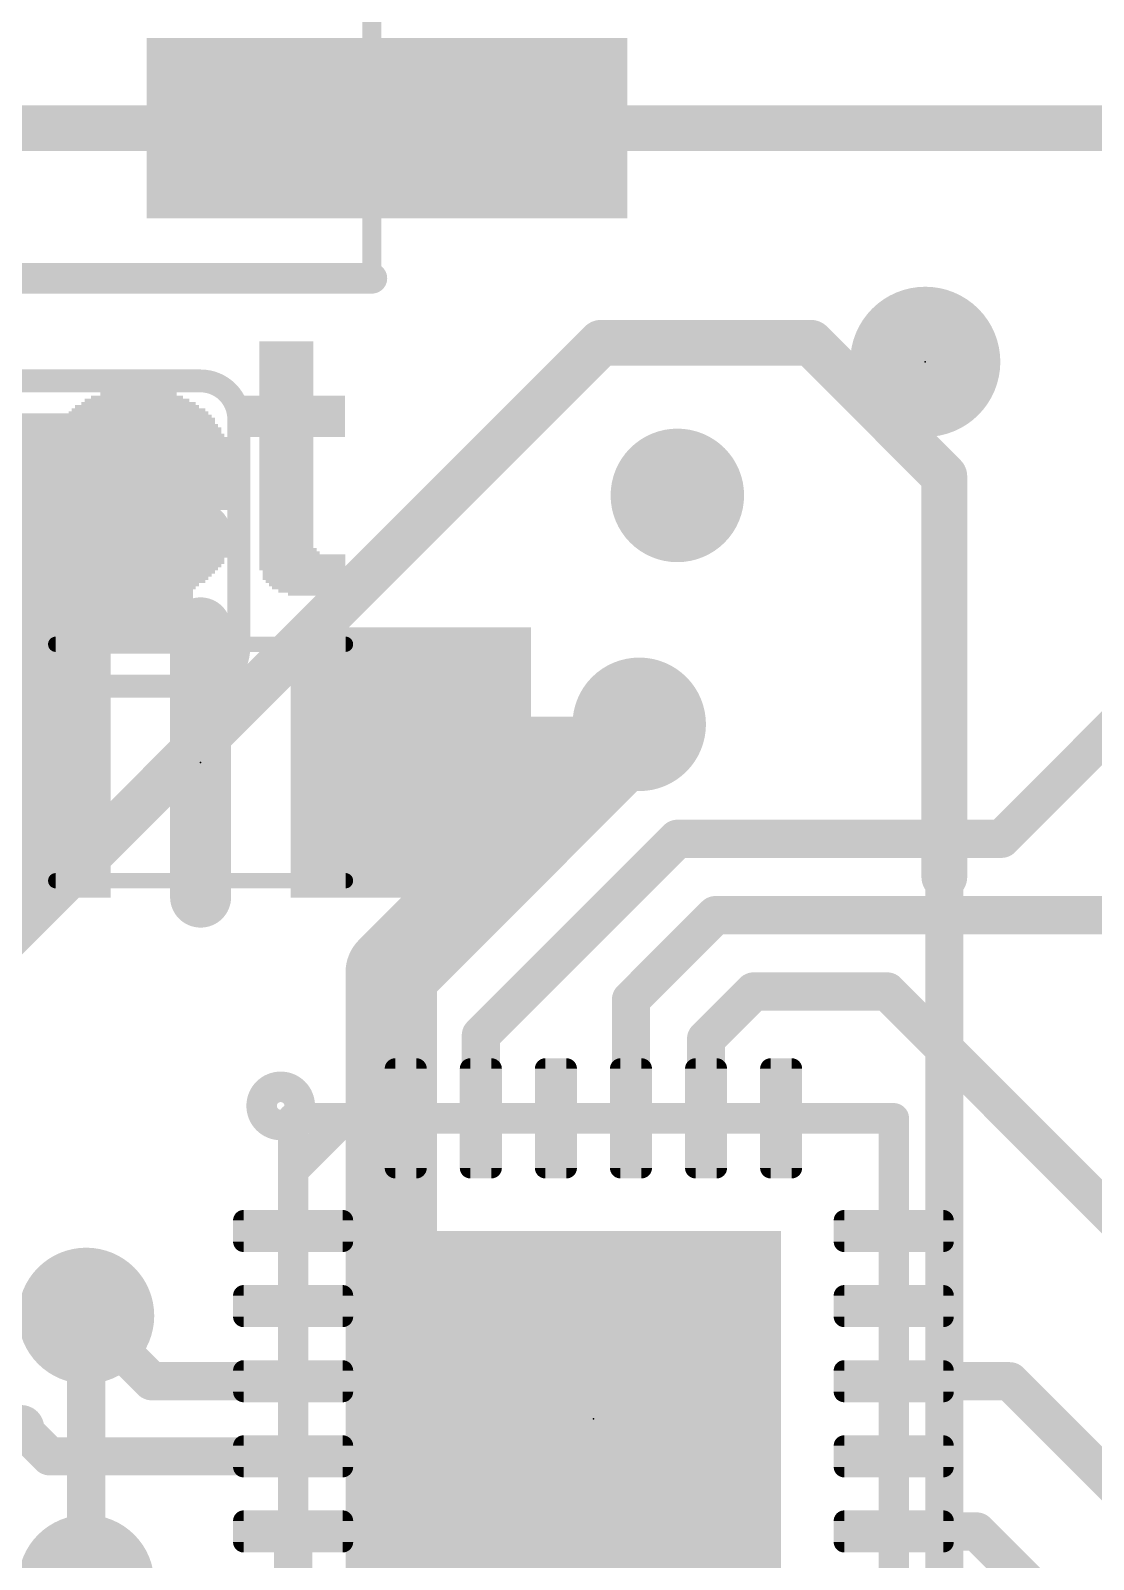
# Model space of a CAD drawing. Extents: x -3.4 to 68.6, y -0.2 to 53.3.
# Drawn here: x 7.38 to 14.46, y 37.88 to 48.05 of the extents above; entities that cross this region are included whole.
import ezdxf

# ---------------------------------------------------------------- set-up
doc = ezdxf.new("R2010")
doc.units = 0
for name, color, linetype in [('1', 12, 'CONTINUOUS'), ('16', 132, 'CONTINUOUS'), ('18', 3, 'CONTINUOUS'), ('200', 4, 'CONTINUOUS'), ('21', 40, 'CONTINUOUS'), ('22', 6, 'CONTINUOUS'), ('23', 53, 'CONTINUOUS'), ('31', 253, 'CONTINUOUS'), ('32', 253, 'CONTINUOUS'), ('51', 253, 'CONTINUOUS')]:
    doc.layers.add(name, color=color, linetype=linetype)

# ---------------------------------------------------------------- blocks, each defined once
blk = doc.blocks.new('RECT')
blk.add_solid([(-0.5, -0.5), (0.5, -0.5), (-0.5, 0.5), (0.5, 0.5)])
blk = doc.blocks.new('PIE')
at = {"const_width": 0.5}
blk.add_lwpolyline([(0, -0.25, 1), (0, 0.25, 1), (0, -0.25)], format="xyb", dxfattribs=at)
blk = doc.blocks.new('RECT128000X44800R50')
at = {"const_width": 0.07}
blk.add_lwpolyline([(0.365, -0.07), (0.365, 0.07, 0.4142), (0.33, 0.105), (-0.33, 0.105, 0.4142), (-0.365, 0.07), (-0.365, -0.07, 0.4142), (-0.33, -0.105), (0.33, -0.105, 0.4142)], format="xyb", close=True, dxfattribs=at)
blk.add_solid([(-0.3475, -0.0875), (0.3475, -0.0875), (-0.3475, 0.0875), (0.3475, 0.0875)])
blk = doc.blocks.new('ROUNDV')
at = {"const_width": 0.5}
blk.add_lwpolyline([(0, -0.25, 1), (0, 0.25, 1), (0, -0.25)], format="xyb", dxfattribs=at)

msp = doc.modelspace()

# ---------------------------------------------------------------- linework, layer by layer
at = {"layer": '1'}
for points, const_width in [([(2.95, 47.403), (9.75, 47.403)], 0.3048), ([(18.51, 47.403), (9.75, 47.403)], 0.3048), ([(13.843, 42.672), (15.621, 44.45)], 0.254), ([(11.176, 43.18), (11.43, 43.434)], 0.6096), ([(9.909, 43.18), (11.176, 43.18)], 0.6096), ([(10.3752, 41.3632), (11.684, 42.672)], 0.254), ([(11.684, 42.672), (13.843, 42.672)], 0.254), ([(11.3752, 41.6012), (11.938, 42.164)], 0.254), ([(11.938, 42.164), (15.052, 42.164)], 0.254), ([(11.3752, 40.8112), (11.3752, 41.6012)], 0.254), ([(11.8752, 41.3392), (12.192, 41.656)], 0.254), ([(12.192, 41.656), (13.081, 41.656)], 0.254), ([(13.081, 41.656), (14.732, 40.005)], 0.254), ([(10.3752, 40.8112), (10.3752, 41.3632)], 0.254), ([(11.8752, 40.8112), (11.8752, 41.3392)], 0.254), ([(7.747, 39.497), (8.1828, 39.0612)], 0.254), ([(9.1252, 39.5612), (11.1252, 39.5612)], 0.254), ([(11.1252, 39.5612), (11.1252, 38.8112)], 0.254), ([(8.1828, 39.0612), (9.1252, 39.0612)], 0.254), ([(13.1252, 39.0612), (13.8978, 39.0612)], 0.254), ([(13.8978, 39.0612), (15.621, 37.338)], 0.254), ([(5.093, 38.75), (7.315, 38.75)], 0.3048), ([(7.315, 38.75), (7.5038, 38.5612)], 0.254), ([(7.5038, 38.5612), (9.1252, 38.5612)], 0.254), ([(9.1252, 38.0612), (9.1252, 37.5612)], 0.254), ([(13.1252, 38.0612), (13.6772, 38.0612)], 0.254), ([(13.6772, 38.0612), (14.224, 37.5144)], 0.254)]:
    msp.add_lwpolyline(points, dxfattribs=dict(at, const_width=const_width))
for points, const_width in [([(9.75, 47.4792, 1), (9.75, 47.3268)], 0.1524), ([(9.75, 47.3268, 1), (9.75, 47.4792)], 0.1524), ([(11.5378, 43.3262, 1), (11.3222, 43.5418)], 0.3048), ([(9.909, 43.3324, 1), (9.909, 43.0276)], 0.3048), ([(11.176, 43.0276, 1), (11.176, 43.3324)], 0.3048), ([(11.0682, 43.2878, 1), (11.2838, 43.0722)], 0.3048), ([(11.684, 42.7355, 1), (11.684, 42.6085)], 0.127), ([(11.7289, 42.6271, 1), (11.6391, 42.7169)], 0.127), ([(13.7981, 42.7169, 1), (13.8879, 42.6271)], 0.127), ([(13.843, 42.6085, 1), (13.843, 42.7355)], 0.127), ([(11.938, 42.2275, 1), (11.938, 42.1005)], 0.127), ([(11.9829, 42.1191, 1), (11.8931, 42.2089)], 0.127), ([(11.4387, 41.6012, 1), (11.3117, 41.6012)], 0.127), ([(12.192, 41.7195, 1), (12.192, 41.5925)], 0.127), ([(12.2369, 41.6111, 1), (12.1471, 41.7009)], 0.127), ([(13.1259, 41.7009, 1), (13.0361, 41.6111)], 0.127), ([(13.081, 41.5925, 1), (13.081, 41.7195)], 0.127), ([(11.3303, 41.6461, 1), (11.4201, 41.5563)], 0.127), ([(10.4387, 41.3632, 1), (10.3117, 41.3632)], 0.127), ([(10.3303, 41.4081, 1), (10.4201, 41.3183)], 0.127), ([(11.9387, 41.3392, 1), (11.8117, 41.3392)], 0.127), ([(11.8303, 41.3841, 1), (11.9201, 41.2943)], 0.127), ([(10.3117, 40.8112, 1), (10.4387, 40.8112)], 0.127), ([(11.3117, 40.8112, 1), (11.4387, 40.8112)], 0.127), ([(11.8117, 40.8112, 1), (11.9387, 40.8112)], 0.127), ([(7.7919, 39.5419, 1), (7.7021, 39.4521)], 0.127), ([(9.1252, 39.6247, 1), (9.1252, 39.4977)], 0.127), ([(11.1887, 39.5612, 1), (11.0617, 39.5612)], 0.127), ([(11.1252, 39.4977, 1), (11.1252, 39.6247)], 0.127), ([(8.1828, 39.1247, 1), (8.1828, 38.9977)], 0.127), ([(9.1252, 38.9977, 1), (9.1252, 39.1247)], 0.127), ([(13.1252, 39.1247, 1), (13.1252, 38.9977)], 0.127), ([(13.9427, 39.1061, 1), (13.8529, 39.0163)], 0.127), ([(13.8978, 38.9977, 1), (13.8978, 39.1247)], 0.127), ([(8.1379, 39.0163, 1), (8.2277, 39.1061)], 0.127), ([(7.3599, 38.7949, 1), (7.2701, 38.7051)], 0.127), ([(7.315, 38.6738, 1), (7.315, 38.8262)], 0.1524), ([(11.0617, 38.8112, 1), (11.1887, 38.8112)], 0.127), ([(7.5038, 38.6247, 1), (7.5038, 38.4977)], 0.127), ([(9.1252, 38.4977, 1), (9.1252, 38.6247)], 0.127), ([(7.4589, 38.5163, 1), (7.5487, 38.6061)], 0.127), ([(9.1887, 38.0612, 1), (9.0617, 38.0612)], 0.127), ([(13.1252, 38.1247, 1), (13.1252, 37.9977)], 0.127), ([(13.7221, 38.1061, 1), (13.6323, 38.0163)], 0.127), ([(13.6772, 37.9977, 1), (13.6772, 38.1247)], 0.127)]:
    msp.add_lwpolyline(points, format="xyb", dxfattribs=dict(at, const_width=const_width))
at = {"layer": '16'}
for points, const_width in [([(11.176, 45.974), (6.477, 41.275)], 0.3048), ([(12.573, 45.974), (11.176, 45.974)], 0.3048), ([(13.462, 45.085), (12.573, 45.974)], 0.3048), ([(13.462, 42.418), (13.462, 45.085)], 0.3048), ([(7.874, 44.704), (8.509, 44.704)], 0.4064), ([(11.43, 43.434), (9.779, 41.783)], 0.6096), ([(13.462, 37.592), (13.462, 42.418)], 0.254), ([(9.779, 41.783), (9.779, 35.052)], 0.6096), ([(7.747, 37.719), (7.747, 39.497)], 0.254)]:
    msp.add_lwpolyline(points, dxfattribs=dict(at, const_width=const_width))
for points, const_width in [([(11.176, 46.0502, 1), (11.176, 45.8978)], 0.1524), ([(11.2299, 45.9201, 1), (11.1221, 46.0279)], 0.1524), ([(12.6269, 46.0279, 1), (12.5191, 45.9201)], 0.1524), ([(12.573, 45.8978, 1), (12.573, 46.0502)], 0.1524), ([(13.5382, 45.085, 1), (13.3858, 45.085)], 0.1524), ([(13.4081, 45.0311, 1), (13.5159, 45.1389)], 0.1524), ([(7.874, 44.8056, 1), (7.874, 44.6024)], 0.2032), ([(8.509, 44.6024, 1), (8.509, 44.8056)], 0.2032), ([(11.5378, 43.3262, 1), (11.3222, 43.5418)], 0.3048), ([(13.5255, 42.418, 1), (13.3985, 42.418)], 0.127), ([(13.3858, 42.418, 1), (13.5382, 42.418)], 0.1524), ([(9.6712, 41.8908, 1), (9.8868, 41.6752)], 0.3048), ([(9.9314, 41.783, 1), (9.6266, 41.783)], 0.3048), ([(7.8105, 39.497, 1), (7.6835, 39.497)], 0.127)]:
    msp.add_lwpolyline(points, format="xyb", dxfattribs=dict(at, const_width=const_width))
at = {"layer": '21'}
for points, const_width in [([(6.35, 47.8997, 1), (6.35, 50.9063, 1), (6.35, 47.8997)], 0.2032), ([(9.65, 46.3522, 1), (9.65, 46.4538)], 0.1016), ([(8.6106, 44.076, 1), (8.4074, 44.076)], 0.2032), ([(8.4074, 42.284, 1), (8.6106, 42.284)], 0.2032), ([(9.0424, 40.767, 1), (9.0424, 41.021, 1), (9.0424, 40.767)], 0.2032), ([(9.5111, 40.7753, 1), (9.4393, 40.8471)], 0.1016), ([(12.7752, 40.862, 1), (12.7752, 40.7604)], 0.1016), ([(13.176, 40.8112, 1), (13.0744, 40.8112)], 0.1016), ([(13.1252, 40.7604, 1), (13.1252, 40.862)], 0.1016), ([(9.0893, 40.4971, 1), (9.1611, 40.4253)], 0.1016), ([(13.0744, 40.4612, 1), (13.176, 40.4612)], 0.1016)]:
    msp.add_lwpolyline(points, format="xyb", dxfattribs=dict(at, const_width=const_width))
for points, const_width in [([(9.65, 46.403), (3.05, 46.403)], 0.2032), ([(8.509, 42.284), (8.509, 44.076)], 0.4064), ([(9.4752, 40.8112), (9.1252, 40.4612)], 0.2032), ([(13.1252, 40.8112), (12.7752, 40.8112)], 0.2032), ([(13.1252, 40.4612), (13.1252, 40.8112)], 0.2032)]:
    msp.add_lwpolyline(points, dxfattribs=dict(at, const_width=const_width))
at = {"layer": '22', "const_width": 0.1524}
for points in [[(8.509, 45.72), (5.715, 45.72)], [(8.763, 45.466), (8.763, 43.942)], [(5.715, 43.688), (8.509, 43.688)]]:
    msp.add_lwpolyline(points, dxfattribs=at)
at = {"layer": '22'}
for points, const_width in [([(8.763, 45.466, 0.4142), (8.509, 45.72)], 0.1524), ([(8.509, 45.7581, 1), (8.509, 45.6819)], 0.0762), ([(8.509, 45.6819, 1), (8.509, 45.7581)], 0.0762), ([(8.8011, 45.466, 1), (8.7249, 45.466)], 0.0762), ([(8.7249, 45.466, 1), (8.8011, 45.466)], 0.0762), ([(8.509, 43.688, 0.4142), (8.763, 43.942)], 0.1524), ([(8.8011, 43.942, 1), (8.7249, 43.942)], 0.0762), ([(8.7249, 43.942, 1), (8.8011, 43.942)], 0.0762), ([(8.509, 43.7261, 1), (8.509, 43.6499)], 0.0762), ([(8.509, 43.6499, 1), (8.509, 43.7261)], 0.0762)]:
    msp.add_lwpolyline(points, format="xyb", dxfattribs=dict(at, const_width=const_width))
at = {"layer": '23'}
for p in [(13.335, 45.847), (8.509, 43.18), (11.1252, 38.8112)]:
    msp.add_point(p, dxfattribs=at)
at = {"layer": '51'}
for points, const_width in [([(9.65, 52.403), (9.65, 46.403)], 0.127), ([(7.544, 43.967), (9.474, 43.967)], 0.1016), ([(7.544, 42.393), (9.474, 42.393)], 0.1016), ([(9.1252, 40.8112), (9.1252, 36.8112)], 0.2032), ([(13.1252, 40.8112), (9.1252, 40.8112)], 0.2032), ([(13.1252, 36.8112), (13.1252, 40.8112)], 0.2032)]:
    msp.add_lwpolyline(points, dxfattribs=dict(at, const_width=const_width))
for points, const_width in [([(9.6182, 46.403, 1), (9.6818, 46.403)], 0.0635), ([(7.544, 43.9924, 1), (7.544, 43.9416)], 0.0508), ([(9.474, 43.9416, 1), (9.474, 43.9924)], 0.0508), ([(7.544, 42.4184, 1), (7.544, 42.3676)], 0.0508), ([(9.474, 42.3676, 1), (9.474, 42.4184)], 0.0508), ([(9.176, 40.8112, 1), (9.0744, 40.8112)], 0.1016), ([(9.1252, 40.862, 1), (9.1252, 40.7604)], 0.1016), ([(13.176, 40.8112, 1), (13.0744, 40.8112)], 0.1016), ([(13.1252, 40.7604, 1), (13.1252, 40.862)], 0.1016)]:
    msp.add_lwpolyline(points, format="xyb", dxfattribs=dict(at, const_width=const_width))

# ---------------------------------------------------------------- block references
at = {"layer": '1', "xscale": 3.2, "yscale": 1.2, "rotation": 180}
msp.add_blockref('RECT', (9.75, 47.403), dxfattribs=at)
at = {"layer": '1'}
for name, p in [('PIE', (13.335, 45.847)), ('RECT128000X44800R50', (13.1252, 40.0612)), ('RECT128000X44800R50', (13.1252, 39.5612)), ('RECT128000X44800R50', (13.1252, 39.0612)), ('RECT128000X44800R50', (13.1252, 38.5612)), ('RECT128000X44800R50', (13.1252, 38.0612))]:
    msp.add_blockref(name, p, dxfattribs=at)
for p, xscale, yscale in [((7.109, 43.18), 1.6, 1.8), ((9.909, 43.18), 1.6, 1.8), ((11.1252, 38.8112), 2.5, 2.5)]:
    msp.add_blockref('RECT', p, dxfattribs=dict(at, xscale=xscale, yscale=yscale))
for p, rotation in [((9.8752, 40.8112), 270), ((10.3752, 40.8112), 270), ((10.8752, 40.8112), 270), ((11.3752, 40.8112), 270), ((11.8752, 40.8112), 270), ((12.3752, 40.8112), 270), ((9.1252, 40.0612), 180), ((9.1252, 39.5612), 180), ((9.1252, 39.0612), 180), ((9.1252, 38.5612), 180), ((9.1252, 38.0612), 180)]:
    msp.add_blockref('RECT128000X44800R50', p, dxfattribs=dict(at, rotation=rotation))
at = {"layer": '16', "xscale": 1.1684, "yscale": 1.6002}
msp.add_blockref('RECT', (7.874, 44.704), dxfattribs=at)
at = {"layer": '18'}
for p, xscale, yscale in [((11.684, 44.958), 0.889, 0.889), ((11.684, 44.958), 0.889, 0.889), ((11.43, 43.434), 0.889, 0.889), ((11.43, 43.434), 0.889, 0.889), ((7.747, 39.497), 0.9064, 0.9064), ((7.747, 39.497), 0.9064, 0.9064), ((11.176, 38.735), 0.9064, 0.9064), ((11.176, 38.735), 0.9064, 0.9064), ((7.747, 37.719), 0.9064, 0.9064), ((7.747, 37.719), 0.9064, 0.9064)]:
    msp.add_blockref('ROUNDV', p, dxfattribs=dict(at, xscale=xscale, yscale=yscale))
at = {"layer": '200', "yscale": 0.0212}
for p, xscale in [((9.0801, 45.9722), 0.3598), ((9.0801, 45.951), 0.3598), ((9.0801, 45.9298), 0.3598), ((9.0801, 45.9087), 0.3598), ((9.0801, 45.8875), 0.3598), ((9.0801, 45.8663), 0.3598), ((9.0801, 45.8452), 0.3598), ((9.0801, 45.824), 0.3598), ((9.0801, 45.8028), 0.3598), ((9.0801, 45.7817), 0.3598), ((9.0801, 45.7605), 0.3598), ((9.0801, 45.7393), 0.3598), ((9.0801, 45.7182), 0.3598), ((9.0801, 45.697), 0.3598), ((8.0853, 45.5912), 0.6985), ((8.0853, 45.6123), 0.6138), ((8.0959, 45.6335), 0.508), ((8.0853, 45.6547), 0.3598), ((9.0907, 45.6123), 0.762), ((9.0907, 45.5912), 0.762), ((9.0801, 45.6758), 0.3598), ((9.0801, 45.6547), 0.3598), ((9.0801, 45.6335), 0.3598), ((8.0959, 45.4853), 0.9736), ((8.0959, 45.5065), 0.9313), ((8.0959, 45.5277), 0.889), ((8.0853, 45.5488), 0.8255), ((8.0959, 45.57), 0.762), ((9.0907, 45.57), 0.762), ((9.0907, 45.5488), 0.762), ((9.0907, 45.5277), 0.762), ((9.0907, 45.5065), 0.762), ((9.0907, 45.4853), 0.762), ((8.0853, 45.4218), 1.0795), ((8.0959, 45.4007), 1.1006), ((8.0853, 45.443), 1.0371), ((8.0959, 45.4642), 1.016), ((9.0907, 45.4642), 0.762), ((9.0907, 45.443), 0.762), ((9.0907, 45.4218), 0.762), ((9.0907, 45.4007), 0.762), ((7.7044, 45.316), 0.4445), ((7.6938, 45.2949), 0.4233), ((7.7573, 45.3584), 0.508), ((7.7255, 45.3372), 0.4445), ((8.0853, 45.3795), 1.1218), ((8.4134, 45.3584), 0.508), ((8.4557, 45.3372), 0.4657), ((8.4663, 45.316), 0.4445), ((8.4875, 45.2949), 0.4022), ((9.0907, 45.3795), 0.762), ((9.0907, 45.3584), 0.762), ((9.0801, 45.3372), 0.3598), ((9.0801, 45.316), 0.3598), ((9.0801, 45.2949), 0.3598), ((7.6303, 45.189), 0.381), ((7.662, 45.2525), 0.4022), ((7.6514, 45.2314), 0.381), ((7.6514, 45.2102), 0.381), ((7.6832, 45.2737), 0.4021), ((8.5087, 45.2737), 0.4022), ((8.5192, 45.2525), 0.381), ((8.5192, 45.2314), 0.381), ((8.5404, 45.2102), 0.381), ((8.5404, 45.189), 0.381), ((9.0801, 45.2737), 0.3598), ((9.0801, 45.2525), 0.3598), ((9.0801, 45.2314), 0.3598), ((9.0801, 45.2102), 0.3598), ((9.0801, 45.189), 0.3598), ((7.6303, 45.1679), 0.381), ((7.6303, 45.1467), 0.381), ((7.6197, 45.1255), 0.3598), ((8.0959, 45.1044), 1.3123), ((8.0959, 45.0832), 1.3123), ((8.5404, 45.1679), 0.381), ((8.551, 45.1467), 0.3598), ((8.551, 45.1255), 0.3598), ((9.0801, 45.1679), 0.3598), ((9.0801, 45.1467), 0.3598), ((9.0801, 45.1255), 0.3598), ((9.0801, 45.1044), 0.3598), ((9.0801, 45.0832), 0.3598), ((8.0853, 45.0409), 1.3334), ((8.0853, 45.0197), 1.3334), ((8.0853, 44.9985), 1.3334), ((8.0853, 44.9774), 1.3334), ((8.0959, 45.062), 1.3123), ((9.0801, 45.062), 0.3598), ((9.0801, 45.0409), 0.3598), ((9.0801, 45.0197), 0.3598), ((9.0801, 44.9985), 0.3598), ((9.0801, 44.9774), 0.3598), ((8.0853, 44.9562), 1.3334), ((8.0853, 44.935), 1.3334), ((8.0853, 44.9139), 1.3334), ((8.0853, 44.8927), 1.3334), ((8.0853, 44.8715), 1.3334), ((9.0801, 44.9562), 0.3598), ((9.0801, 44.935), 0.3598), ((9.0801, 44.9139), 0.3598), ((9.0801, 44.8927), 0.3598), ((9.0801, 44.8715), 0.3598), ((7.6091, 44.8504), 0.381), ((7.6197, 44.8292), 0.3598), ((7.6197, 44.808), 0.3598), ((7.6197, 44.7869), 0.3598), ((9.0801, 44.8504), 0.3598), ((9.0801, 44.8292), 0.3598), ((9.0801, 44.808), 0.3598), ((9.0801, 44.7869), 0.3598), ((7.6303, 44.7657), 0.381), ((7.6303, 44.7445), 0.381), ((7.6303, 44.7234), 0.381), ((7.6514, 44.7022), 0.381), ((7.6514, 44.681), 0.381), ((8.5404, 44.7022), 0.381), ((8.5404, 44.681), 0.381), ((9.0801, 44.7657), 0.3598), ((9.0801, 44.7445), 0.3598), ((9.0801, 44.7234), 0.3598), ((9.0801, 44.7022), 0.3598), ((9.0801, 44.681), 0.3598), ((7.662, 44.6599), 0.4022), ((7.6832, 44.6387), 0.4021), ((7.7149, 44.5964), 0.4656), ((7.6938, 44.6175), 0.4233), ((7.7467, 44.5752), 0.4868), ((8.4557, 44.5752), 0.4657), ((8.4875, 44.5964), 0.4445), ((8.4981, 44.6175), 0.4233), ((8.5192, 44.6387), 0.4233), ((8.5298, 44.6599), 0.4022), ((9.0801, 44.6599), 0.3598), ((9.0801, 44.6387), 0.3598), ((9.0801, 44.6175), 0.3598), ((9.0907, 44.5964), 0.381), ((9.1013, 44.5752), 0.4022), ((8.0959, 44.5541), 1.1853), ((8.0959, 44.5329), 1.143), ((8.1065, 44.5117), 1.1218), ((8.0959, 44.4906), 1.1006), ((8.0959, 44.4694), 1.0583), ((9.186, 44.5541), 0.5715), ((9.186, 44.5329), 0.5715), ((9.186, 44.5117), 0.5715), ((9.186, 44.4906), 0.5715), ((9.186, 44.4694), 0.5715), ((8.0959, 44.4482), 1.016), ((8.0959, 44.4271), 0.9736), ((8.0959, 44.4059), 0.9313), ((8.1065, 44.3847), 0.8678), ((8.0959, 44.3636), 0.8043), ((9.1965, 44.4482), 0.5503), ((9.1965, 44.4271), 0.5503), ((9.1965, 44.4059), 0.5503), ((9.2071, 44.3847), 0.5291), ((9.2177, 44.3636), 0.508), ((8.1065, 44.3424), 0.7408), ((8.1065, 44.3212), 0.6561), ((8.1171, 44.3001), 0.5503), ((8.1065, 44.2789), 0.4022), ((9.2283, 44.3424), 0.4868), ((9.2495, 44.3212), 0.4445), ((9.2812, 44.3001), 0.381), ((8.1065, 44.2577), 0.1482)]:
    msp.add_blockref('RECT', p, dxfattribs=dict(at, xscale=xscale))
at = {"layer": '31', "xscale": 3.2, "yscale": 1.2, "rotation": 180}
msp.add_blockref('RECT', (9.75, 47.403), dxfattribs=at)
at = {"layer": '31'}
for p, xscale, yscale in [((7.109, 43.18), 1.6, 1.8), ((9.909, 43.18), 1.6, 1.8), ((10.2252, 39.7112), 0.6, 0.6), ((11.1252, 39.7112), 0.6, 0.6), ((12.0252, 39.7112), 0.6, 0.6), ((10.2252, 38.8112), 0.6, 0.6), ((11.1252, 38.8112), 0.6, 0.6), ((12.0252, 38.8112), 0.6, 0.6), ((10.2252, 37.9112), 0.6, 0.6), ((11.1252, 37.9112), 0.6, 0.6), ((12.0252, 37.9112), 0.6, 0.6)]:
    msp.add_blockref('RECT', p, dxfattribs=dict(at, xscale=xscale, yscale=yscale))
for p, rotation in [((9.8752, 40.8112), 270), ((10.3752, 40.8112), 270), ((10.8752, 40.8112), 270), ((11.3752, 40.8112), 270), ((11.8752, 40.8112), 270), ((12.3752, 40.8112), 270), ((9.1252, 40.0612), 180), ((9.1252, 39.5612), 180), ((9.1252, 39.0612), 180), ((9.1252, 38.5612), 180), ((9.1252, 38.0612), 180)]:
    msp.add_blockref('RECT128000X44800R50', p, dxfattribs=dict(at, rotation=rotation))
for p in [(13.1252, 40.0612), (13.1252, 39.5612), (13.1252, 39.0612), (13.1252, 38.5612), (13.1252, 38.0612)]:
    msp.add_blockref('RECT128000X44800R50', p, dxfattribs=at)
at = {"layer": '32', "xscale": 1.1684, "yscale": 1.6002}
msp.add_blockref('RECT', (7.874, 44.704), dxfattribs=at)
at = {"layer": '51', "xscale": 0.7501, "yscale": 1.7}
for p in [(7.1823, 43.1791), (9.8358, 43.1809)]:
    msp.add_blockref('RECT', p, dxfattribs=at)

doc.saveas('drawing.dxf')
